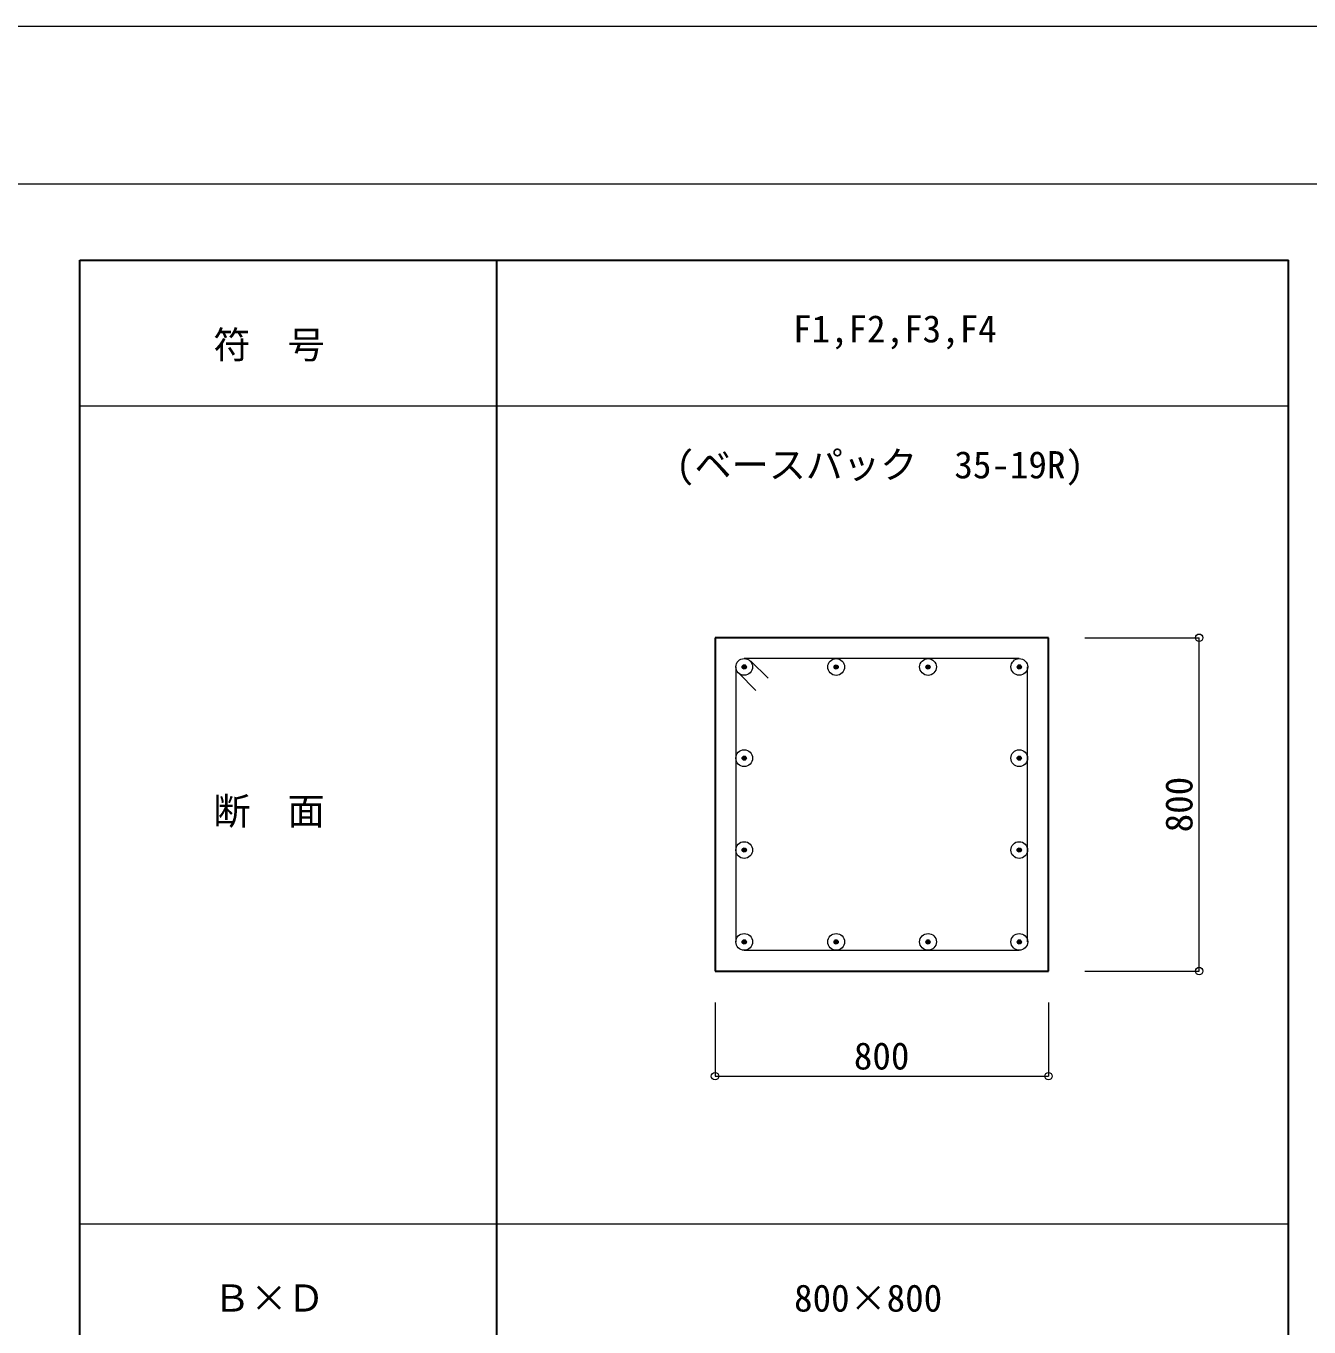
# Model space of a CAD drawing. Units: millimetres on the paper, enlarged 100 times, with parts at 1:30. Extents: x -138278 to 134990, y -16593 to 30671.
# Drawn here: x 48545 to 58806, y 14999 to 25407 of the extents above; entities that cross this region are included whole.
import ezdxf
from ezdxf.enums import TextEntityAlignment as Align

# ---------------------------------------------------------------- set-up
doc = ezdxf.new("R2010")
doc.units = ezdxf.units.MM
doc.header["$LTSCALE"] = 100
for name, color, linetype, lineweight in [('1-0_基準線', 3, 'Continuous', 25), ('1-1_躯体', 7, 'Continuous', 18), ('1-5_仕上げ', 7, 'Continuous', 18), ('1-7_寸法', 4, 'Continuous', 9), ('F-0_枠', 134, 'Continuous', 18)]:
    doc.layers.add(name, color=color, linetype=linetype, lineweight=lineweight)
doc.styles.add('ＭＳ ゴシック', font='')
doc.styles.get('ＭＳ ゴシック').set_extended_font_data('MS Gothic')

msp = doc.modelspace()

# ---------------------------------------------------------------- linework, layer by layer
at = {"layer": '1-0_基準線'}
for p, q in [((54055.8, 20513.3), (54055.8, 17846.7)), ((56722.4, 20513.3), (54055.8, 20513.3)), ((56722.4, 17846.7), (56722.4, 20513.3)), ((54055.8, 17846.7), (56722.4, 17846.7))]:
    msp.add_line(p, q, dxfattribs=at)
at = {"layer": '1-1_躯体'}
for p, q in [((56489.1, 20346.7), (54289.1, 20346.7)), ((54339.1, 20330), (54479.5, 20189.5)), ((54222.4, 20280), (54222.4, 18080)), ((54241.9, 20232.9), (54382.4, 20092.4)), ((56555.8, 18080), (56555.8, 20280)), ((54289.1, 18013.3), (56489.1, 18013.3))]:
    msp.add_line(p, q, dxfattribs=at)
for centre, radius in [((54289.1, 20280), 67), ((54289.1, 20280), 16.8), ((55024.1, 20279.7), 67), ((55024.1, 20279.7), 16.8), ((55759.1, 20279.7), 67), ((55759.1, 20279.7), 16.8), ((56489.1, 20280), 67), ((56489.1, 20280), 16.8), ((54289.1, 20280), 12.6), ((54289.1, 20280), 8.38), ((54289.1, 20280), 4.19), ((55024.1, 20279.7), 12.6), ((55024.1, 20279.7), 8.38), ((55024.1, 20279.7), 4.19), ((55759.1, 20279.7), 12.6), ((55759.1, 20279.7), 8.38), ((55759.1, 20279.7), 4.19), ((56489.1, 20280), 12.6), ((56489.1, 20280), 8.38), ((56489.1, 20280), 4.19), ((54289, 19550), 67), ((56488.7, 19550), 67), ((54289, 19550), 16.8), ((54289, 19550), 12.6), ((54289, 19550), 8.38), ((54289, 19550), 4.19), ((56488.7, 19550), 16.8), ((56488.7, 19550), 12.6), ((56488.7, 19550), 8.38), ((56488.7, 19550), 4.19), ((54289, 18815), 67), ((56488.7, 18815), 67), ((54289, 18815), 16.8), ((54289, 18815), 12.6), ((54289, 18815), 8.38), ((54289, 18815), 4.19), ((56488.7, 18815), 16.8), ((56488.7, 18815), 12.6), ((56488.7, 18815), 8.38), ((56488.7, 18815), 4.19), ((54289.1, 18080), 67), ((55024.1, 18080.1), 67), ((55759.1, 18080), 67), ((56489.1, 18080), 67), ((54289.1, 18080), 16.8), ((54289.1, 18080), 12.6), ((54289.1, 18080), 8.38), ((54289.1, 18080), 4.19), ((55024.1, 18080.1), 16.8), ((55024.1, 18080.1), 12.6), ((55024.1, 18080.1), 8.38), ((55024.1, 18080.1), 4.19), ((55759.1, 18080), 16.8), ((55759.1, 18080), 12.6), ((55759.1, 18080), 8.38), ((55759.1, 18080), 4.19), ((56489.1, 18080), 16.8), ((56489.1, 18080), 12.6), ((56489.1, 18080), 8.38), ((56489.1, 18080), 4.19)]:
    msp.add_circle(centre, radius, dxfattribs=at)
at = {"layer": '1-5_仕上げ', "color": 3, "lineweight": 25}
for p, q in [((48976, 12325.7), (48976, 23535)), ((48976, 23535), (58642.7, 23535)), ((52309.3, 12325.7), (52309.3, 23535)), ((58642.7, 12325.7), (58642.7, 23535))]:
    msp.add_line(p, q, dxfattribs=at)
at = {"layer": '1-5_仕上げ'}
for p, q in [((48976, 22368.3), (58642.7, 22368.3)), ((48976, 15825.7), (58642.7, 15825.7))]:
    msp.add_line(p, q, dxfattribs=at)
at = {"layer": '1-7_寸法'}
for p, q in [((57012.3, 20513.3), (57927.7, 20513.3)), ((57927.7, 17846.7), (57927.7, 20513.3)), ((57012.3, 17846.7), (57927.7, 17846.7)), ((54055.8, 17596.1), (54055.8, 17005.8)), ((56722.4, 17596.1), (56722.4, 17005.8)), ((54055.8, 17005.8), (56722.4, 17005.8))]:
    msp.add_line(p, q, dxfattribs=at)
at = {"layer": '1-7_寸法', "color": 1, "lineweight": 18}
for centre in [(57927.7, 20513.3), (57927.7, 17846.7), (54055.8, 17005.8), (56722.4, 17005.8)]:
    msp.add_circle(centre, 30, dxfattribs=at)
at = {"layer": 'F-0_枠'}
for points in [[(5467.1, 25407.4), (64867.1, 25407.4), (64867.1, -16592.7)], [(63664.9, 24142.1), (6669.2, 24142.1), (6669.2, -15327.4)]]:
    msp.add_lwpolyline(points, dxfattribs=at)

# ---------------------------------------------------------------- texts
at = {"layer": '1-5_仕上げ', "style": 'ＭＳ ゴシック'}
for s, p in [('F1,F2,F3,F4', (54679.1, 22811.1)), ('符\u3000号', (50042.7, 22682.8)), ('(ベースパック\u300035-19R)', (53743, 21723.3)), ('断\u3000面', (50042.7, 18953.1)), ('Ｂ×Ｄ', (50042.7, 15056.8)), ('800×800', (54687.6, 15056.8))]:
    msp.add_text(s, height=217.7, dxfattribs=at).set_placement(p, align=Align.BOTTOM_LEFT)
at = {"layer": '1-7_寸法', "color": 7, "style": 'ＭＳ ゴシック'}
msp.add_text('800', height=217.7, rotation=90, dxfattribs=at).set_placement((57939.6, 18956.7), align=Align.BOTTOM_LEFT)
msp.add_text('800', height=217.7, dxfattribs=at).set_placement((55165.7, 16993.9), align=Align.BOTTOM_LEFT)

doc.saveas('drawing.dxf')
